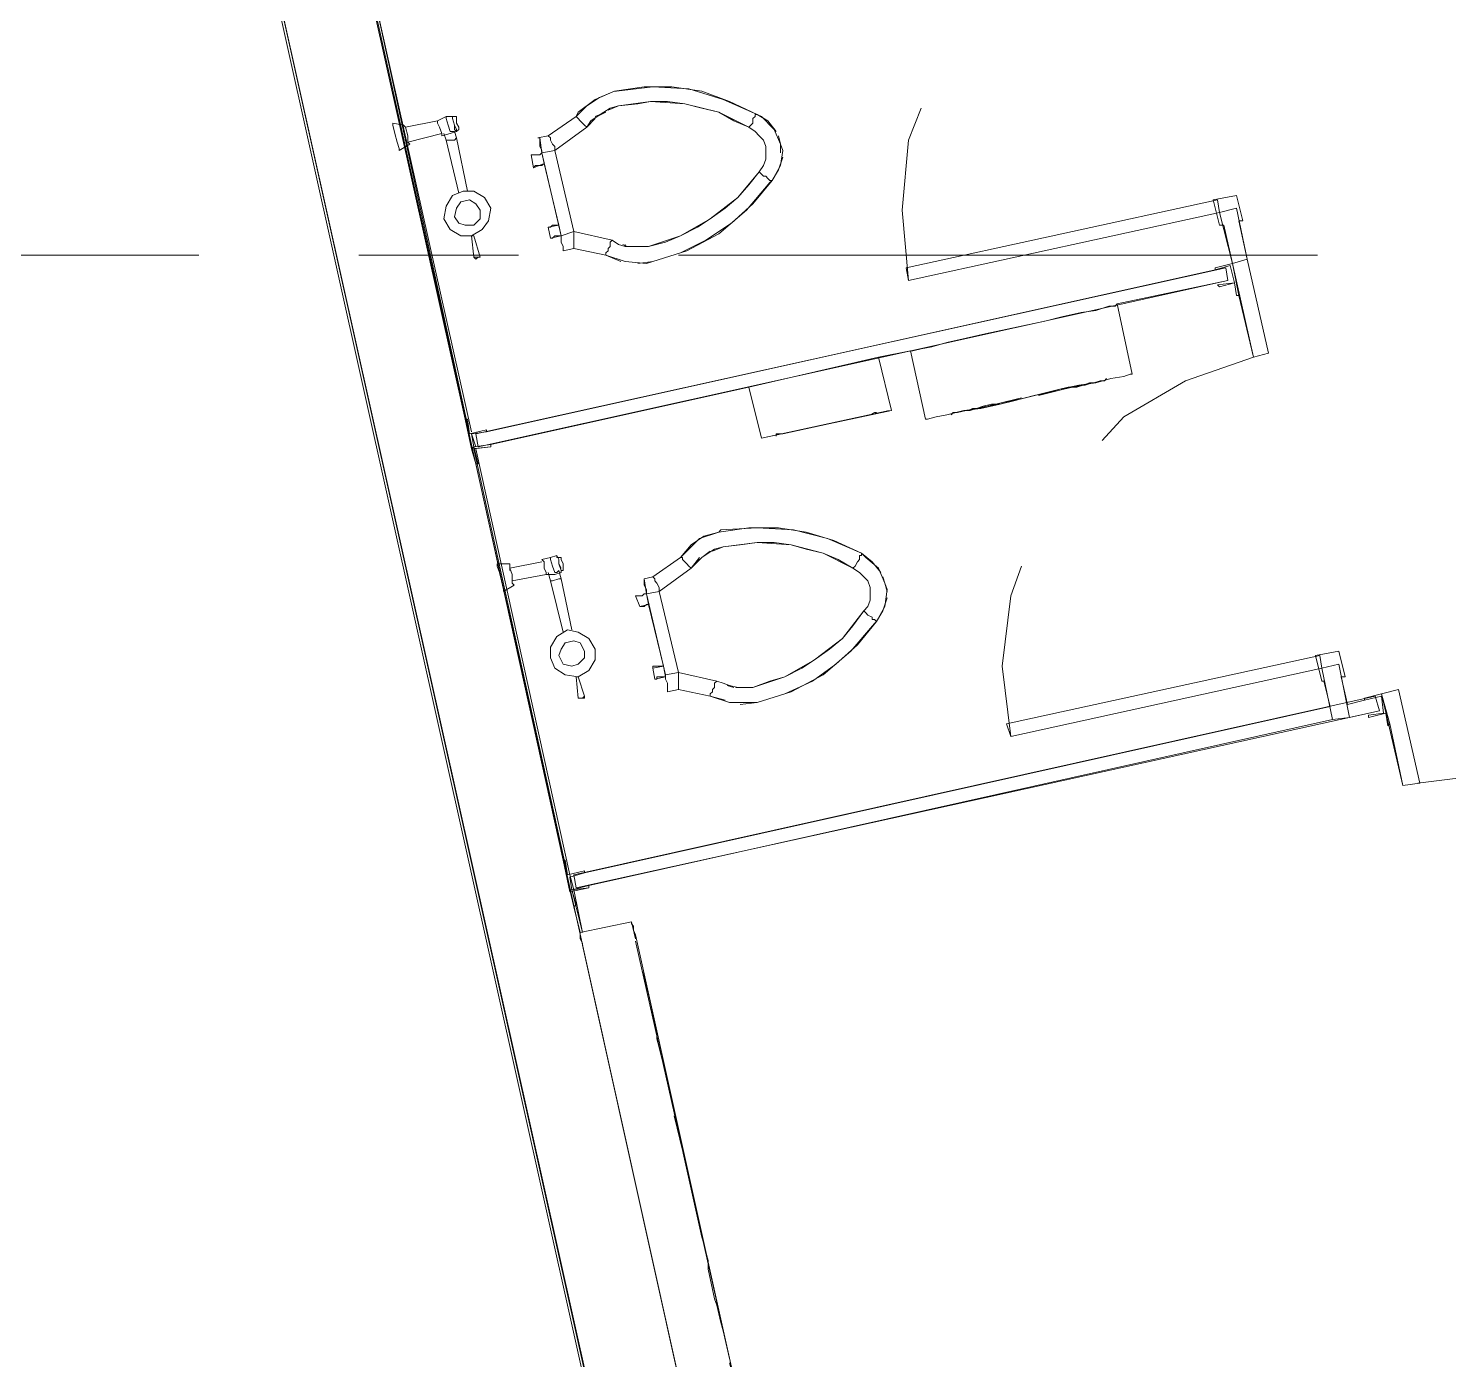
# Model space of a CAD drawing. Header units: inches. Extents: x 0.9 to 36.3, y 0.7 to 23.3.
# Drawn here: x 23.299 to 24.41, y 11.575 to 12.617 of the extents above; entities that cross this region are included whole.
import ezdxf

# ---------------------------------------------------------------- set-up
doc = ezdxf.new("R2010")
doc.units = ezdxf.units.IN
doc.layers.add('Doors', color=7, linetype='Continuous', lineweight=5, true_color=0xf2db9c)
doc.layers.add('PDF_Geometry', color=7, linetype='Continuous', lineweight=9, true_color=0x777777)

msp = doc.modelspace()

# ---------------------------------------------------------------- linework, layer by layer
at = {"layer": 'Doors', "linetype": 'ByBlock'}
for points in [[(23.9974, 12.5545), (23.9874, 12.5295), (23.9824, 12.4745), (23.9874, 12.4195), (23.9857, 12.4295), (24.229, 12.4828), (24.2307, 12.4728), (23.9874, 12.4195)], [(24.249, 12.4662), (24.244, 12.4862), (24.249, 12.4662)], [(24.2307, 12.4628), (24.2257, 12.4828), (24.2307, 12.4628)], [(24.2457, 12.4662), (24.2523, 12.4362), (24.244, 12.4762), (24.2307, 12.4728), (24.2407, 12.4328), (24.2523, 12.4362), (24.2407, 12.4328), (24.234, 12.4628)], [(24.2457, 12.4662), (24.249, 12.4662), (24.2457, 12.4662)], [(24.2573, 12.3595), (24.204, 12.3412), (24.1557, 12.3128), (24.139, 12.2945)], [(24.0757, 12.1962), (24.0674, 12.1728), (24.0607, 12.1178), (24.0674, 12.0628), (24.064, 12.0728), (24.309, 12.1262), (24.3107, 12.1162), (24.0674, 12.0628)], [(24.3107, 12.1062), (24.3057, 12.1262), (24.3107, 12.1062)], [(24.329, 12.1095), (24.324, 12.1295), (24.329, 12.1095)], [(24.3857, 12.0262), (24.4507, 12.0345), (24.469, 12.0328)]]:
    msp.add_lwpolyline(points, dxfattribs=at)
for points in [[(24.2257, 12.4828), (24.244, 12.4862)], [(24.2307, 12.4628), (24.234, 12.4628)], [(24.3057, 12.1262), (24.324, 12.1295)]]:
    msp.add_lwpolyline(points, close=True, dxfattribs=at)
at = {"layer": 'PDF_Geometry', "linetype": 'ByBlock'}
for points in [[(22.2958, 10.8096), (23.8224, 11.1479), (23.8274, 11.1495), (23.419, 12.9828), (23.3624, 13.2428), (23.4107, 13.2528), (23.4574, 13.0411), (24.1007, 13.1845), (23.9557, 13.8344), (23.3124, 13.6911), (23.3291, 13.6194), (23.2807, 13.6094)], [(23.419, 12.9828), (23.3624, 13.2428), (23.3607, 13.2428), (23.359, 13.2428), (23.4174, 12.9811), (23.4174, 12.9828), (23.419, 12.9828), (23.7907, 11.3145)], [(23.489, 12.9978), (23.8957, 11.1645), (24.534, 11.3062)], [(23.7857, 11.3262), (23.4174, 12.9811), (23.4174, 12.9828)], [(23.7874, 11.3262), (23.419, 12.9828), (23.7874, 11.3262)], [(23.564, 12.6562), (23.5674, 12.6462), (23.569, 12.6328), (23.5674, 12.6462), (23.5707, 12.6328), (23.569, 12.6328), (23.6407, 12.3112), (23.6424, 12.3112), (23.644, 12.2995), (23.6574, 12.3028), (23.6574, 12.3012), (23.6574, 12.3028), (23.644, 12.2995), (23.6424, 12.3112), (23.6407, 12.3112)], [(23.569, 12.6328), (23.5707, 12.6328), (23.569, 12.6445), (23.644, 12.2995), (23.569, 12.6445), (23.6457, 12.3012)], [(23.7157, 12.4512), (23.7157, 12.4545), (23.7007, 12.5195), (23.7107, 12.5212), (23.7257, 12.4578), (23.7157, 12.4545), (23.7157, 12.4512), (23.7157, 12.4495), (23.7174, 12.4462), (23.7174, 12.4445), (23.7174, 12.4428), (23.7257, 12.4445), (23.7507, 12.4395), (23.7657, 12.4345), (23.7824, 12.4328), (23.7874, 12.4345), (23.814, 12.4428), (23.839, 12.4562), (23.8607, 12.4745), (23.879, 12.4962), (23.8807, 12.4978), (23.8874, 12.5095), (23.889, 12.5212), (23.8874, 12.5262), (23.8824, 12.5378), (23.8724, 12.5478), (23.869, 12.5495), (23.8424, 12.5612), (23.8157, 12.5695), (23.7874, 12.5712), (23.759, 12.5678), (23.7574, 12.5678), (23.7424, 12.5612), (23.729, 12.5512), (23.7274, 12.5478), (23.7057, 12.5328), (23.6974, 12.5312), (23.699, 12.5312), (23.699, 12.5295), (23.699, 12.5278), (23.699, 12.5245), (23.7007, 12.5212), (23.7007, 12.5195), (23.699, 12.5312)], [(23.884, 12.5362), (23.8774, 12.5445), (23.869, 12.5495), (23.8474, 12.5595), (23.8257, 12.5678), (23.8024, 12.5712), (23.7807, 12.5712), (23.7574, 12.5678), (23.7457, 12.5628), (23.7357, 12.5562), (23.7274, 12.5478), (23.7057, 12.5328)], [(23.7524, 12.5528), (23.7607, 12.5562), (23.754, 12.5545), (23.749, 12.5512), (23.744, 12.5478), (23.739, 12.5445), (23.7357, 12.5395), (23.734, 12.5412), (23.7324, 12.5428), (23.7307, 12.5445), (23.729, 12.5462), (23.7274, 12.5478)], [(23.7757, 12.4462), (23.7707, 12.4462), (23.7774, 12.4462), (23.784, 12.4462), (23.809, 12.4545), (23.8324, 12.4678), (23.854, 12.4845), (23.8707, 12.5045), (23.874, 12.5095), (23.8757, 12.5145), (23.8757, 12.5195), (23.8757, 12.5245), (23.874, 12.5295), (23.8707, 12.5328), (23.8674, 12.5362), (23.8624, 12.5395), (23.839, 12.5512), (23.8124, 12.5578), (23.7857, 12.5595), (23.7607, 12.5562), (23.7524, 12.5528), (23.7607, 12.5562), (23.7757, 12.5578), (23.7857, 12.5595), (23.8124, 12.5578), (23.839, 12.5512), (23.8624, 12.5395), (23.8507, 12.5445), (23.839, 12.5512), (23.8257, 12.5545), (23.8124, 12.5578), (23.799, 12.5595), (23.7857, 12.5595), (23.7724, 12.5578), (23.7607, 12.5562), (23.7757, 12.5578), (23.7857, 12.5595), (23.8124, 12.5578), (23.839, 12.5512), (23.8624, 12.5395)], [(23.5924, 12.5412), (23.584, 12.5428)], [(23.634, 12.5478), (23.6307, 12.5478), (23.6257, 12.5478), (23.619, 12.5445), (23.594, 12.5395), (23.5924, 12.5412), (23.594, 12.5395), (23.5957, 12.5328), (23.5957, 12.5278), (23.5974, 12.5262)], [(23.619, 12.5445), (23.619, 12.5428), (23.6207, 12.5395), (23.6224, 12.5345), (23.6224, 12.5328), (23.629, 12.5345), (23.634, 12.5362), (23.6357, 12.5378)], [(23.6257, 12.5478), (23.6257, 12.5462), (23.6274, 12.5412), (23.629, 12.5362)], [(23.6324, 12.5412), (23.6324, 12.5378), (23.634, 12.5362), (23.634, 12.5378), (23.6324, 12.5412), (23.6307, 12.5462), (23.6307, 12.5478)], [(23.7107, 12.5212), (23.7357, 12.5395), (23.7424, 12.5462), (23.7357, 12.5395), (23.7107, 12.5212), (23.7257, 12.4578), (23.7257, 12.4545), (23.7257, 12.4512), (23.7257, 12.4478), (23.7257, 12.4462), (23.7257, 12.4445), (23.7507, 12.4395)], [(23.7357, 12.5395), (23.7424, 12.5462)], [(23.7507, 12.5512), (23.7424, 12.5478), (23.7507, 12.5512), (23.744, 12.5478)], [(23.869, 12.5495), (23.8674, 12.5495), (23.8674, 12.5478), (23.8657, 12.5462), (23.8657, 12.5428), (23.864, 12.5412), (23.8624, 12.5395), (23.8674, 12.5362), (23.8707, 12.5328), (23.874, 12.5295), (23.8757, 12.5245), (23.8757, 12.5195), (23.8757, 12.5145), (23.874, 12.5095), (23.8707, 12.5045), (23.854, 12.4845), (23.8324, 12.4678), (23.809, 12.4545), (23.784, 12.4462), (23.7774, 12.4462)], [(23.589, 12.5212), (23.5974, 12.5262), (23.5957, 12.5278), (23.6224, 12.5345)], [(23.624, 12.5345), (23.6257, 12.5295), (23.6357, 12.4878)], [(23.6257, 12.5295), (23.6274, 12.5295), (23.6324, 12.5295), (23.634, 12.5312)], [(23.6424, 12.4895), (23.634, 12.5312), (23.6324, 12.5362)], [(23.7007, 12.5195), (23.7107, 12.5212), (23.7107, 12.5245), (23.709, 12.5262), (23.7074, 12.5295), (23.7074, 12.5312), (23.7057, 12.5328), (23.6974, 12.5312)], [(23.8874, 12.5195), (23.8874, 12.5262), (23.8857, 12.5328)], [(23.6924, 12.5178), (23.694, 12.5078), (23.6924, 12.5178), (23.694, 12.5178), (23.6957, 12.5178), (23.6974, 12.5178), (23.699, 12.5178), (23.7007, 12.5195), (23.7024, 12.5112), (23.714, 12.4628), (23.7157, 12.4545), (23.7257, 12.4578), (23.7557, 12.4512), (23.7607, 12.4478), (23.7557, 12.4512), (23.754, 12.4495), (23.754, 12.4462), (23.7524, 12.4445), (23.7524, 12.4428), (23.7507, 12.4412), (23.7507, 12.4395), (23.7624, 12.4345)], [(23.7757, 12.4328), (23.7874, 12.4345), (23.809, 12.4412), (23.829, 12.4512), (23.849, 12.4645), (23.8657, 12.4795), (23.8807, 12.4978), (23.8857, 12.5062), (23.889, 12.5162)], [(23.8707, 12.5045), (23.8624, 12.4945), (23.854, 12.4845), (23.844, 12.4762), (23.8324, 12.4678), (23.8224, 12.4612), (23.809, 12.4545), (23.7974, 12.4495), (23.784, 12.4462), (23.809, 12.4545), (23.8324, 12.4678), (23.854, 12.4845), (23.8707, 12.5045), (23.8724, 12.5028), (23.874, 12.5012), (23.8757, 12.5012), (23.8774, 12.4995), (23.879, 12.4978), (23.8807, 12.4978)], [(23.6457, 12.4545), (23.6474, 12.4378), (23.649, 12.4362)], [(23.6457, 12.4545), (23.6474, 12.4545), (23.6457, 12.4545)], [(23.6524, 12.4378), (23.6474, 12.4545)], [(23.784, 12.4462), (23.779, 12.4462), (23.7724, 12.4462), (23.7657, 12.4462), (23.7607, 12.4478), (23.7557, 12.4512), (23.7257, 12.4578)], [(23.7257, 12.4445), (23.7174, 12.4428)], [(23.7657, 12.4478), (23.7657, 12.4462)], [(23.7724, 12.4462), (23.774, 12.4462)], [(22.9324, 12.4395), (23.4324, 12.4395)], [(23.5574, 12.4395), (23.6824, 12.4395)], [(23.6457, 12.2878), (23.6407, 12.3112), (23.6424, 12.3112), (23.644, 12.2995), (23.6574, 12.3028), (23.6574, 12.3012), (24.2273, 12.4278), (24.2273, 12.4295), (24.2407, 12.4328), (24.2523, 12.4362), (24.269, 12.3628), (24.2523, 12.4362), (24.2407, 12.4328), (24.2573, 12.3595), (24.269, 12.3628), (24.2573, 12.3595), (24.2457, 12.4078), (24.244, 12.4078), (24.2423, 12.4178), (24.2307, 12.4145), (24.229, 12.4162), (24.2423, 12.4178), (24.239, 12.4312)], [(23.6524, 12.4378), (23.6524, 12.4378)], [(23.8074, 12.4395), (24.3073, 12.4395)], [(23.6507, 12.2895), (24.2373, 12.4195), (24.2357, 12.4295), (23.649, 12.2995), (23.6507, 12.2895), (23.649, 12.2995)], [(24.2357, 12.4295), (24.2373, 12.4195), (24.1507, 12.4012), (24.1624, 12.3462)], [(23.989, 12.3645), (23.9907, 12.3645), (23.9974, 12.3662), (24.0057, 12.3678), (24.0174, 12.3712), (24.0324, 12.3745), (24.0474, 12.3778), (24.094, 12.3878), (24.1074, 12.3912), (24.1224, 12.3945), (24.134, 12.3962), (24.144, 12.3995), (24.149, 12.3995), (24.1507, 12.4012)], [(24.0007, 12.3112), (23.989, 12.3645), (23.964, 12.3595), (23.8624, 12.3362), (23.8724, 12.2962), (23.974, 12.3178), (23.964, 12.3595), (23.974, 12.3178), (23.8724, 12.2962), (23.8624, 12.3362), (23.6607, 12.2912), (23.6607, 12.2895), (23.6474, 12.2878), (23.6507, 12.2762), (23.649, 12.2762)], [(23.9724, 12.3178), (23.8724, 12.2962), (23.9724, 12.3178)], [(23.9574, 12.3145), (23.889, 12.2995), (23.9574, 12.3145)], [(23.644, 12.2978), (23.6457, 12.2878), (23.649, 12.2762), (23.6457, 12.2878), (23.6474, 12.2895), (23.6507, 12.2762), (23.649, 12.2762), (23.7174, 11.9662), (23.719, 11.9662), (23.7207, 11.9545), (23.734, 11.9578), (23.734, 11.9562), (23.734, 11.9578), (23.7207, 11.9545), (23.719, 11.9662), (23.7174, 11.9662)], [(23.6474, 12.2895), (23.6457, 12.2995), (23.6474, 12.2895), (23.6457, 12.2995), (23.6474, 12.2895), (23.6457, 12.2995), (23.649, 12.2895)], [(23.649, 12.2878), (23.7224, 11.9545), (23.7257, 11.9428), (23.7324, 11.9095), (23.724, 11.9428), (23.7224, 11.9528), (23.724, 11.9428), (23.7324, 11.9095)], [(23.799, 12.0978), (23.8074, 12.0995), (23.8324, 12.0945), (23.8474, 12.0895), (23.864, 12.0895), (23.869, 12.0895), (23.8957, 12.0978), (23.9207, 12.1112), (23.9424, 12.1295), (23.9607, 12.1512), (23.9624, 12.1528), (23.969, 12.1645), (23.9707, 12.1778), (23.969, 12.1828), (23.964, 12.1945), (23.954, 12.2028), (23.9507, 12.2062), (23.924, 12.2178), (23.8974, 12.2245), (23.869, 12.2262), (23.8407, 12.2245), (23.839, 12.2228), (23.824, 12.2178), (23.8124, 12.2062), (23.809, 12.2028), (23.7874, 12.1878), (23.7807, 12.1862), (23.7874, 12.1878), (23.789, 12.1862), (23.789, 12.1845), (23.7907, 12.1828), (23.7924, 12.1795), (23.7924, 12.1762), (23.8074, 12.1128), (23.7974, 12.1112), (23.8074, 12.1128)], [(23.9657, 12.1912), (23.959, 12.1995), (23.9507, 12.2062), (23.929, 12.2162), (23.9074, 12.2228), (23.8857, 12.2262), (23.8624, 12.2262), (23.839, 12.2228), (23.8274, 12.2195), (23.8174, 12.2128), (23.809, 12.2028), (23.7874, 12.1878)], [(23.834, 12.2078), (23.8424, 12.2112), (23.8357, 12.2095), (23.8307, 12.2062), (23.8257, 12.2028), (23.8224, 12.1995), (23.8174, 12.1945), (23.8157, 12.1962), (23.814, 12.1978), (23.8124, 12.1995), (23.8107, 12.2012), (23.8107, 12.2028), (23.809, 12.2028)], [(23.8257, 12.2028), (23.8324, 12.2078)], [(23.944, 12.1945), (23.949, 12.1912), (23.9524, 12.1878), (23.9557, 12.1845), (23.9574, 12.1795), (23.9574, 12.1745), (23.9574, 12.1695), (23.9557, 12.1645), (23.9524, 12.1612), (23.9357, 12.1395), (23.914, 12.1228), (23.8907, 12.1095), (23.8657, 12.1012), (23.859, 12.1012), (23.8657, 12.1012), (23.8907, 12.1095), (23.914, 12.1228), (23.9357, 12.1395), (23.9524, 12.1612), (23.9557, 12.1645), (23.9574, 12.1695), (23.9574, 12.1745), (23.9574, 12.1795), (23.9557, 12.1845), (23.9524, 12.1878), (23.949, 12.1912), (23.944, 12.1945), (23.9207, 12.2062), (23.8957, 12.2128), (23.869, 12.2145), (23.8424, 12.2112), (23.834, 12.2078), (23.8424, 12.2112), (23.869, 12.2145), (23.8957, 12.2128), (23.9207, 12.2062), (23.944, 12.1945), (23.9324, 12.2012), (23.9207, 12.2062), (23.9074, 12.2095), (23.8957, 12.2128), (23.8824, 12.2145), (23.869, 12.2145), (23.8557, 12.2128), (23.8424, 12.2112), (23.869, 12.2145), (23.8957, 12.2128), (23.9207, 12.2062), (23.944, 12.1945), (23.9457, 12.1962), (23.9474, 12.1995), (23.949, 12.2012), (23.949, 12.2028), (23.949, 12.2045), (23.9507, 12.2045), (23.9507, 12.2062)], [(23.6757, 12.1978), (23.6657, 12.1978)], [(23.7007, 12.1995), (23.6757, 12.1945), (23.6757, 12.1928)], [(23.6757, 12.1945), (23.6757, 12.1978), (23.6757, 12.1945), (23.6774, 12.1895), (23.6774, 12.1828), (23.679, 12.1812)], [(23.7124, 12.2045), (23.7074, 12.2028), (23.7007, 12.2012), (23.7024, 12.1995), (23.7024, 12.1945), (23.704, 12.1912), (23.704, 12.1895)], [(23.7074, 12.2028), (23.7074, 12.2012), (23.709, 12.1962), (23.7107, 12.1912)], [(23.7157, 12.2028), (23.7124, 12.2028), (23.7124, 12.2045), (23.714, 12.2012), (23.714, 12.1978), (23.7157, 12.1928), (23.7157, 12.1912)], [(23.714, 12.1978), (23.7157, 12.1945)], [(23.8074, 12.0995), (23.799, 12.0978), (23.799, 12.0995), (23.799, 12.1012), (23.799, 12.1045), (23.7974, 12.1078), (23.7974, 12.1112), (23.7824, 12.1745), (23.7924, 12.1762), (23.8174, 12.1945), (23.824, 12.2012), (23.8174, 12.1945)], [(23.824, 12.2028), (23.8174, 12.1945), (23.7924, 12.1762), (23.8074, 12.1128), (23.8374, 12.1062), (23.8424, 12.1045), (23.8374, 12.1062), (23.8357, 12.1045), (23.8357, 12.1012), (23.834, 12.0995), (23.834, 12.0978), (23.8324, 12.0962), (23.8324, 12.0945), (23.844, 12.0912)], [(23.6774, 12.1845), (23.704, 12.1895), (23.7107, 12.1895), (23.7157, 12.1912), (23.7157, 12.1928), (23.7174, 12.1928)], [(23.7057, 12.1912), (23.7074, 12.1845), (23.7174, 12.1445)], [(23.7074, 12.1845), (23.709, 12.1845), (23.714, 12.1862), (23.7157, 12.1862)], [(23.724, 12.1462), (23.7157, 12.1862), (23.714, 12.1928)], [(23.7157, 12.1928), (23.7157, 12.1928)], [(23.9707, 12.1762), (23.969, 12.1828), (23.9674, 12.1878)], [(23.6707, 12.1762), (23.679, 12.1812), (23.6774, 12.1828)], [(23.7757, 12.1728), (23.774, 12.1728), (23.7757, 12.1728), (23.7774, 12.1728), (23.779, 12.1728), (23.7807, 12.1745), (23.7824, 12.1745), (23.784, 12.1662), (23.7957, 12.1178), (23.7974, 12.1095), (23.7974, 12.1078)], [(23.7824, 12.1745), (23.7924, 12.1762)], [(23.8557, 12.0878), (23.869, 12.0895), (23.8907, 12.0962), (23.9124, 12.1062), (23.9307, 12.1195), (23.9474, 12.1345), (23.9624, 12.1528), (23.9674, 12.1612), (23.9707, 12.1712)], [(23.9524, 12.1612), (23.944, 12.1495), (23.9357, 12.1395), (23.9257, 12.1312), (23.914, 12.1228), (23.904, 12.1162), (23.8907, 12.1095), (23.879, 12.1062), (23.8657, 12.1012), (23.8907, 12.1095), (23.914, 12.1228), (23.9357, 12.1395), (23.9524, 12.1612), (23.954, 12.1595), (23.9557, 12.1578), (23.959, 12.1562), (23.959, 12.1545), (23.9607, 12.1545), (23.9624, 12.1528)], [(24.3523, 12.0945), (24.3557, 12.0828), (24.3323, 12.0778), (24.324, 12.1195), (24.3107, 12.1162), (24.319, 12.0762), (24.3323, 12.0778), (24.319, 12.0762), (23.7374, 11.9462), (23.7374, 11.9445), (23.724, 11.9428), (23.7274, 11.9312), (23.7257, 11.9295)], [(23.7274, 12.1095), (23.729, 12.0928), (23.7307, 12.0928)], [(23.729, 12.1095), (23.7274, 12.1095), (23.729, 12.1095)], [(23.734, 12.0928), (23.734, 12.0945), (23.729, 12.1095)], [(23.8657, 12.1012), (23.8607, 12.1012), (23.854, 12.1012), (23.8474, 12.1028), (23.8424, 12.1045), (23.8374, 12.1062), (23.8074, 12.1128), (23.8074, 12.1095), (23.8074, 12.1062), (23.8074, 12.1045), (23.8074, 12.1012), (23.8074, 12.0995), (23.8324, 12.0945)], [(24.3257, 12.1095), (24.329, 12.1095), (24.3257, 12.1095)], [(24.3257, 12.1095), (24.3307, 12.0878), (24.344, 12.0912), (24.344, 12.0928), (24.3573, 12.0962), (24.3707, 12.0995), (24.3873, 12.0262), (24.3707, 12.0995), (24.3573, 12.0962), (24.374, 12.0245), (24.3873, 12.0262), (24.374, 12.0245), (24.364, 12.0728), (24.3623, 12.0712), (24.3607, 12.0812), (24.3473, 12.0778), (24.3473, 12.0795), (24.359, 12.0812), (24.3573, 12.0945)], [(23.7224, 11.9412), (23.7174, 11.9662), (23.719, 11.9662), (23.7207, 11.9545), (23.734, 11.9578), (23.734, 11.9562), (24.3173, 12.0862), (24.3123, 12.1062)], [(23.8474, 12.1028), (23.8474, 12.1028)], [(23.854, 12.1012), (23.8557, 12.1012)], [(23.7274, 11.9445), (24.3557, 12.0828), (24.3523, 12.0945), (23.7257, 11.9545), (23.7274, 11.9445), (23.7257, 11.9545)], [(23.7207, 11.9528), (23.7224, 11.9428), (23.7257, 11.9295), (23.7224, 11.9428), (23.724, 11.9428), (23.7274, 11.9312), (23.7257, 11.9295), (23.7307, 11.9095), (23.7707, 11.9178), (23.7307, 11.9095), (23.7307, 11.9078), (23.7307, 11.9062), (23.7307, 11.9045), (23.7324, 11.9012), (23.7324, 11.8995), (23.8074, 11.5612), (23.809, 11.5579), (23.809, 11.5562), (23.809, 11.5545), (23.809, 11.5529), (23.809, 11.5512)], [(23.7224, 11.9528), (23.724, 11.9428)], [(23.774, 11.9045), (23.7707, 11.9178), (23.7707, 11.9162), (23.7724, 11.9145), (23.7724, 11.9128), (23.7724, 11.9112), (23.774, 11.9078), (23.849, 11.5695), (23.849, 11.5679), (23.849, 11.5645), (23.8507, 11.5629), (23.8507, 11.5612), (23.8507, 11.5595), (23.8474, 11.5729)], [(23.8474, 11.5762), (23.774, 11.9028)], [(23.8174, 11.7112), (23.804, 11.7662), (23.8174, 11.7112)]]:
    msp.add_lwpolyline(points, dxfattribs=at)
for points in [[(23.589, 12.5212), (23.589, 12.5228), (23.5874, 12.5278), (23.5857, 12.5345), (23.584, 12.5412), (23.584, 12.5428), (23.584, 12.5412), (23.5857, 12.5345), (23.5874, 12.5278), (23.589, 12.5228)], [(23.6357, 12.5378), (23.6357, 12.5395), (23.634, 12.5428), (23.634, 12.5462), (23.634, 12.5478), (23.634, 12.5462), (23.634, 12.5428), (23.6357, 12.5395)], [(23.6324, 12.5362), (23.6307, 12.5362), (23.629, 12.5362), (23.6307, 12.5362)], [(23.7024, 12.5112), (23.7007, 12.5095), (23.699, 12.5095), (23.6974, 12.5095), (23.6957, 12.5095), (23.694, 12.5078)], [(23.6607, 12.4762), (23.6557, 12.4845), (23.6474, 12.4895), (23.639, 12.4895), (23.6307, 12.4862), (23.6257, 12.4778), (23.624, 12.4678), (23.629, 12.4595), (23.6374, 12.4545), (23.6457, 12.4545), (23.654, 12.4595), (23.659, 12.4662), (23.6607, 12.4762), (23.6557, 12.4845), (23.6474, 12.4895), (23.639, 12.4895), (23.6307, 12.4862), (23.6257, 12.4778), (23.624, 12.4678), (23.629, 12.4595), (23.6374, 12.4545), (23.6457, 12.4545), (23.654, 12.4595), (23.659, 12.4662)], [(23.6524, 12.4745), (23.649, 12.4795), (23.644, 12.4828), (23.6374, 12.4812), (23.634, 12.4762), (23.6324, 12.4695), (23.6357, 12.4645), (23.6407, 12.4628), (23.6474, 12.4628), (23.6524, 12.4678)], [(23.714, 12.4628), (23.7057, 12.4612), (23.7074, 12.4612), (23.709, 12.4628), (23.7107, 12.4628)], [(23.7074, 12.4528), (23.7057, 12.4612)], [(23.7157, 12.4545), (23.7124, 12.4545), (23.7107, 12.4545), (23.709, 12.4528), (23.7074, 12.4528)], [(23.764, 12.4478), (23.7674, 12.4462)], [(23.6507, 12.4378), (23.649, 12.4362), (23.6507, 12.4378), (23.6524, 12.4378), (23.6507, 12.4378), (23.6474, 12.4378), (23.6507, 12.4378), (23.6524, 12.4378)], [(24.239, 12.4312), (24.2423, 12.4178), (24.229, 12.4162), (24.2307, 12.4145), (24.2423, 12.4178), (24.244, 12.4078), (24.2457, 12.4078), (24.2407, 12.4328), (24.2273, 12.4295), (24.2273, 12.4278)], [(24.2407, 12.4328), (24.2273, 12.4295), (24.2273, 12.4278), (24.2273, 12.4295)], [(24.2457, 12.4078), (24.244, 12.4078), (24.2423, 12.4178), (24.2307, 12.4145), (24.229, 12.4162), (24.2423, 12.4178), (24.239, 12.4312), (24.2423, 12.4178), (24.229, 12.4162), (24.2307, 12.4145), (24.2423, 12.4178), (24.244, 12.4078)], [(24.1057, 12.3345), (24.059, 12.3228), (24.044, 12.3195), (24.0307, 12.3178), (24.0174, 12.3145), (24.009, 12.3128), (24.0024, 12.3112), (24.0007, 12.3112), (24.0024, 12.3112), (24.009, 12.3128), (24.0174, 12.3145), (24.0307, 12.3178), (24.044, 12.3195), (24.059, 12.3228), (24.1057, 12.3345), (24.1207, 12.3378), (24.134, 12.3395), (24.1457, 12.3428), (24.1557, 12.3445), (24.1607, 12.3462), (24.1624, 12.3462), (24.1607, 12.3462), (24.1557, 12.3445), (24.1457, 12.3428), (24.134, 12.3395), (24.1207, 12.3378), (24.1057, 12.3345), (24.1157, 12.3362), (24.124, 12.3378), (24.1324, 12.3395), (24.1374, 12.3412), (24.1407, 12.3412), (24.1424, 12.3428), (24.1407, 12.3412), (24.1374, 12.3412), (24.1324, 12.3395), (24.124, 12.3378), (24.1157, 12.3362), (24.1057, 12.3345), (24.059, 12.3228), (24.049, 12.3212), (24.0407, 12.3195), (24.0324, 12.3178), (24.0257, 12.3162), (24.0224, 12.3162), (24.0207, 12.3145), (24.0224, 12.3162), (24.0257, 12.3162), (24.0324, 12.3178), (24.0407, 12.3195), (24.049, 12.3212), (24.059, 12.3228)], [(24.0857, 12.3295), (24.0657, 12.3245), (24.079, 12.3278), (24.099, 12.3328)], [(24.089, 12.3295), (24.1057, 12.3345), (24.1124, 12.3362), (24.119, 12.3362), (24.124, 12.3378), (24.129, 12.3395), (24.1307, 12.3395), (24.1324, 12.3395), (24.1307, 12.3395), (24.1257, 12.3378), (24.1207, 12.3378), (24.1157, 12.3362), (24.109, 12.3345)], [(24.0757, 12.3278), (24.059, 12.3228), (24.0524, 12.3228), (24.0457, 12.3212), (24.0407, 12.3195), (24.0357, 12.3178), (24.0324, 12.3178), (24.034, 12.3178), (24.0374, 12.3195), (24.0424, 12.3195), (24.049, 12.3212), (24.0557, 12.3228)], [(23.6474, 12.2895), (23.6457, 12.2995), (23.6574, 12.3012), (23.6574, 12.3028), (23.644, 12.2995), (23.6424, 12.3112), (23.6407, 12.3112), (23.6457, 12.2878), (23.6607, 12.2895), (23.6607, 12.2912)], [(23.9624, 12.3162), (23.9607, 12.3162), (23.9574, 12.3145), (23.9607, 12.3162)], [(23.889, 12.2995), (23.884, 12.2995), (23.884, 12.2978), (23.884, 12.2995)], [(23.6474, 12.2878), (23.6607, 12.2895), (23.6607, 12.2912), (23.6607, 12.2895)], [(23.7207, 11.9545), (23.6474, 12.2878)], [(23.649, 12.2762), (23.6507, 12.2762), (23.6474, 12.2878), (23.6507, 12.2762)], [(23.8324, 12.2078), (23.8257, 12.2028)], [(23.6707, 12.1762), (23.6707, 12.1778), (23.669, 12.1845), (23.6674, 12.1912), (23.6657, 12.1962), (23.6657, 12.1978), (23.6657, 12.1962), (23.6674, 12.1912), (23.669, 12.1845), (23.6707, 12.1778)], [(23.7174, 12.1928), (23.7174, 12.1945), (23.7174, 12.1978), (23.7157, 12.2012), (23.7157, 12.2028), (23.7157, 12.2012), (23.7174, 12.1978), (23.7174, 12.1945)], [(23.714, 12.1928), (23.7124, 12.1912), (23.7107, 12.1912), (23.7124, 12.1912)], [(23.7824, 12.1745), (23.7824, 12.1778), (23.7807, 12.1812), (23.7807, 12.1828), (23.7807, 12.1845), (23.7807, 12.1862)], [(23.774, 12.1728), (23.7774, 12.1645)], [(23.784, 12.1662), (23.7824, 12.1662), (23.7807, 12.1645), (23.779, 12.1645), (23.7774, 12.1645)], [(23.7424, 12.1312), (23.7374, 12.1395), (23.729, 12.1445), (23.7207, 12.1462), (23.7124, 12.1412), (23.7074, 12.1328), (23.7074, 12.1245), (23.7107, 12.1162), (23.719, 12.1112), (23.729, 12.1095), (23.7374, 12.1145), (23.7424, 12.1228), (23.7424, 12.1312), (23.7374, 12.1395), (23.729, 12.1445), (23.7207, 12.1462), (23.7124, 12.1412), (23.7074, 12.1328), (23.7074, 12.1245), (23.7107, 12.1162), (23.719, 12.1112), (23.729, 12.1095), (23.7374, 12.1145), (23.7424, 12.1228)], [(23.734, 12.1295), (23.7307, 12.1362), (23.7257, 12.1378), (23.719, 12.1362), (23.7157, 12.1312), (23.714, 12.1262), (23.7174, 12.1195), (23.724, 12.1178), (23.729, 12.1195), (23.734, 12.1245)], [(23.7957, 12.1178), (23.7874, 12.1162), (23.7874, 12.1178), (23.789, 12.1178), (23.7907, 12.1178), (23.7924, 12.1178)], [(23.789, 12.1078), (23.7874, 12.1162)], [(23.7974, 12.1095), (23.7957, 12.1095), (23.7924, 12.1095), (23.7907, 12.1095), (23.7907, 12.1078), (23.789, 12.1078)], [(23.8457, 12.1028), (23.8507, 12.1012)], [(23.8524, 12.1012), (23.8574, 12.1012)], [(24.3107, 12.1062), (24.3123, 12.1062)], [(23.7324, 12.0928), (23.7307, 12.0928), (23.7324, 12.0928), (23.734, 12.0928), (23.7324, 12.0928), (23.7307, 12.0928), (23.729, 12.0928), (23.7307, 12.0928), (23.7324, 12.0928), (23.734, 12.0945)], [(24.3573, 12.0945), (24.359, 12.0812), (24.3473, 12.0795), (24.3473, 12.0778), (24.3607, 12.0812), (24.3623, 12.0712), (24.364, 12.0728), (24.3573, 12.0962), (24.344, 12.0928), (24.344, 12.0912)], [(24.3573, 12.0962), (24.344, 12.0928), (24.344, 12.0912), (24.344, 12.0928)], [(24.364, 12.0728), (24.3623, 12.0712), (24.3607, 12.0812), (24.3473, 12.0778), (24.3473, 12.0795), (24.359, 12.0812), (24.3573, 12.0945), (24.359, 12.0812), (24.3473, 12.0795), (24.3473, 12.0778), (24.3607, 12.0812), (24.3623, 12.0712)], [(23.724, 11.9428), (23.7224, 11.9528), (23.734, 11.9562), (23.734, 11.9578), (23.7207, 11.9545), (23.719, 11.9662), (23.7174, 11.9662), (23.7224, 11.9412), (23.7374, 11.9445), (23.7374, 11.9462)], [(23.7224, 11.9528), (23.724, 11.9428)], [(23.724, 11.9428), (23.7374, 11.9445), (23.7374, 11.9462), (23.7374, 11.9445)], [(23.7257, 11.9295), (23.7274, 11.9312), (23.724, 11.9428), (23.7274, 11.9312)], [(23.774, 11.9028), (23.8474, 11.5762), (23.8424, 11.5979), (23.8407, 11.6045), (23.839, 11.6112), (23.8374, 11.6179), (23.8357, 11.6229), (23.8307, 11.6462), (23.8307, 11.6529), (23.829, 11.6595), (23.8274, 11.6662), (23.8257, 11.6712), (23.7957, 11.8062), (23.794, 11.8129), (23.7924, 11.8195), (23.7907, 11.8262), (23.7907, 11.8312), (23.7857, 11.8545), (23.784, 11.8612), (23.7824, 11.8679), (23.7807, 11.8745), (23.779, 11.8795)]]:
    msp.add_lwpolyline(points, close=True, dxfattribs=at)

doc.saveas('drawing.dxf')
